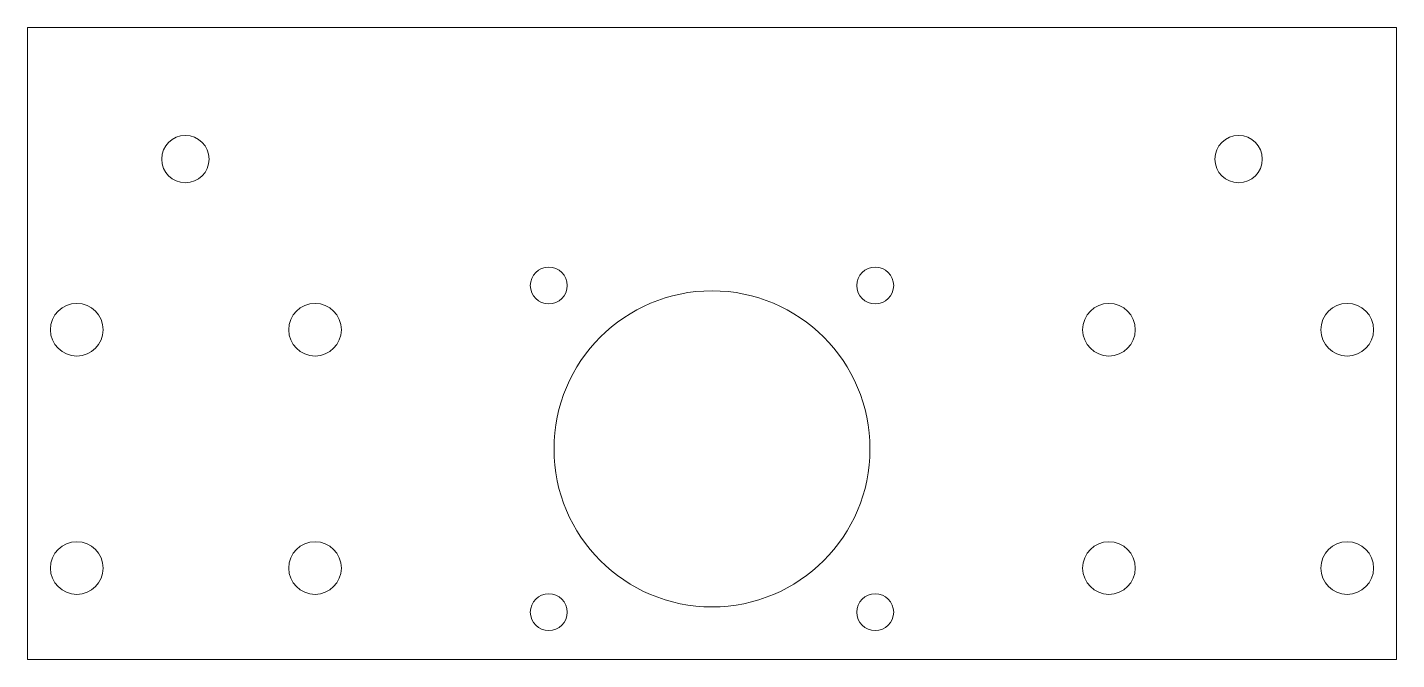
# Model space of a CAD drawing. Header units: millimetres. Extents: x 0 to 130, y 0 to 60.
import ezdxf

# ---------------------------------------------------------------- set-up
doc = ezdxf.new("R2010")
doc.units = ezdxf.units.MM

msp = doc.modelspace()

# ---------------------------------------------------------------- linework, layer by layer
at = {"color": 7, "linetype": 'Continuous', "lineweight": 15}
for p, q in [((0, 0), (0, 60)), ((0, 60), (130, 60)), ((130, 60), (130, 0)), ((130, 0), (0, 0))]:
    msp.add_line(p, q, dxfattribs=at)
for centre, radius in [((15, 47.5), 2.25), ((115, 47.5), 2.25), ((49.5, 35.5), 1.75), ((80.5, 35.5), 1.75), ((4.69, 31.31), 2.5), ((27.31, 31.31), 2.5), ((65, 20), 15), ((102.69, 31.31), 2.5), ((125.31, 31.31), 2.5), ((4.69, 8.69), 2.5), ((27.31, 8.69), 2.5), ((102.69, 8.69), 2.5), ((125.31, 8.69), 2.5), ((49.5, 4.5), 1.75), ((80.5, 4.5), 1.75)]:
    msp.add_circle(centre, radius, dxfattribs=at)

doc.saveas('drawing.dxf')
